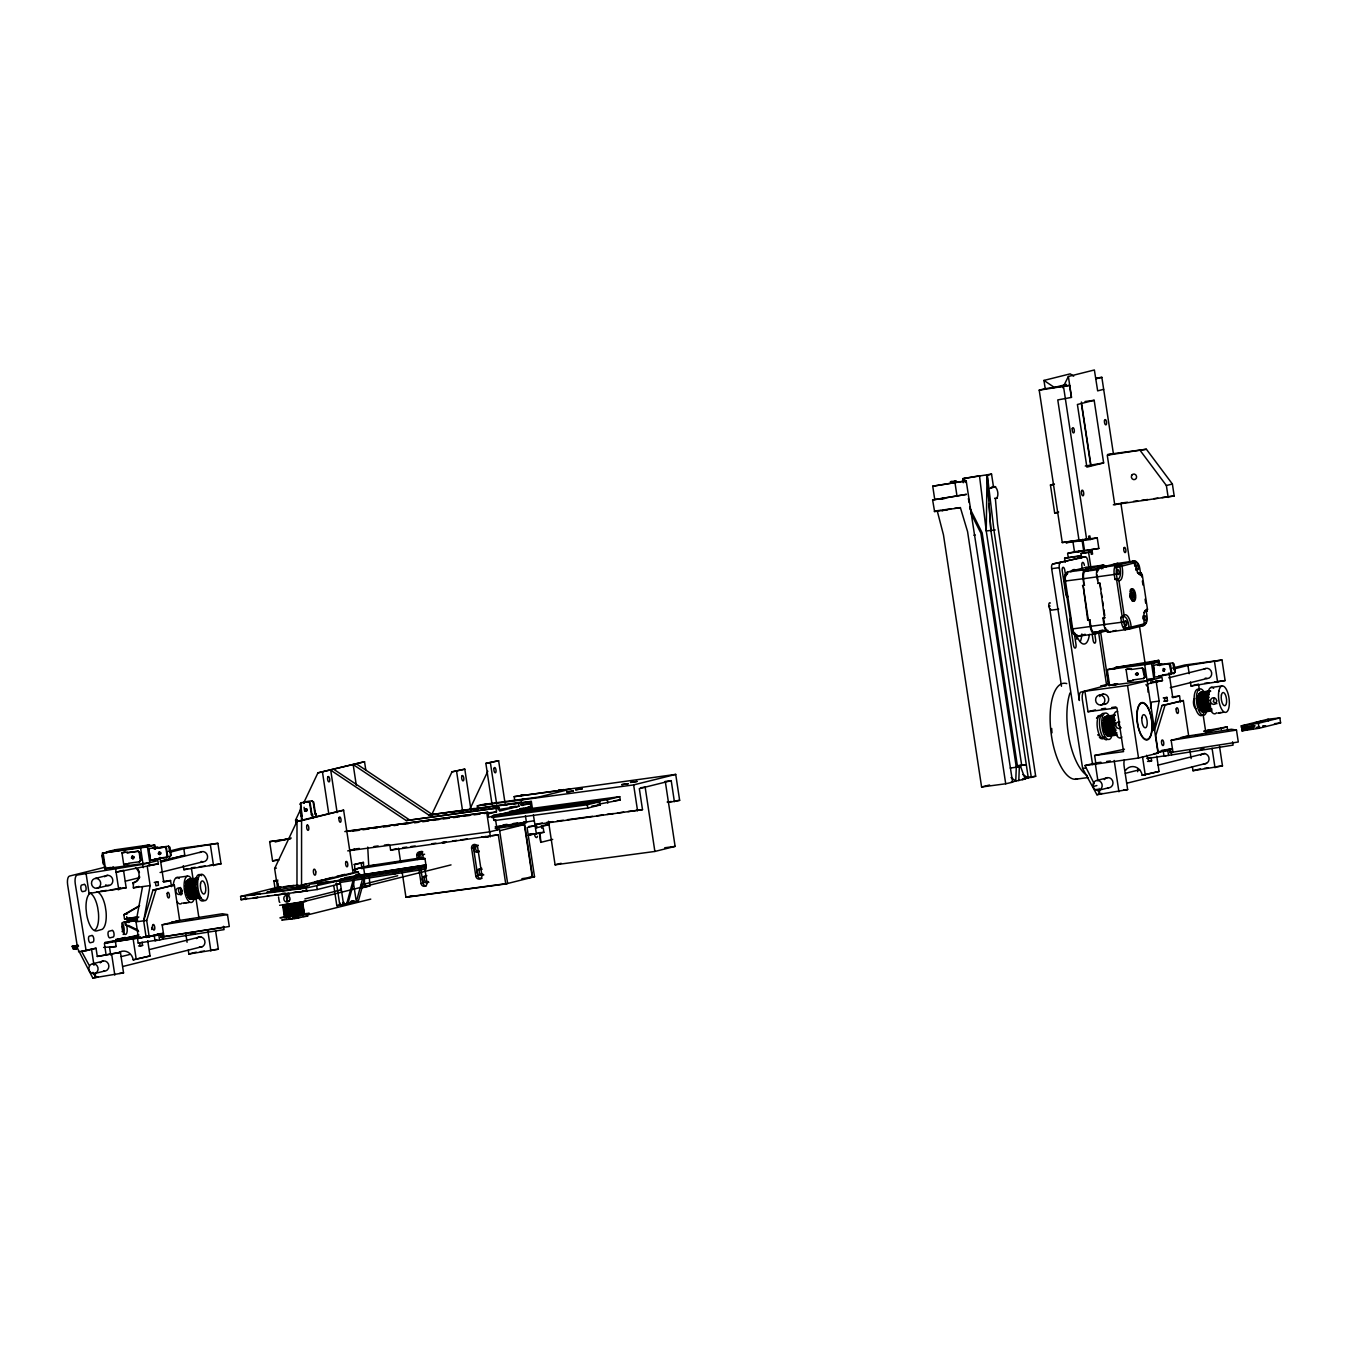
<?xml version="1.0" encoding="UTF-8"?>
<svg xmlns="http://www.w3.org/2000/svg" width="1348" height="1348" viewBox="0 0 1348 1348"><rect width="100%" height="100%" fill="white"/><g stroke="black" fill="none" stroke-linecap="round" stroke-linejoin="round"><path stroke-width="1.5" d="M296.981 886.293L296.998 821.303L343.622 810.182L353.109 872.813L296.981 886.293L300.149 885.467M301.548 885.687L301.581 820.679L343.622 810.182M1130.854 594.35L1130.905 595.361M1132.034 595.496L1131.09 596.49M188.956 897.364L188.99 897.869A4.735 1.837 82.4 0 0 189.074 898.611L200.717 897.397M195.376 886.9L185.94 888.265L185.771 887.035A3.64 1.415 82.4 0 1 185.417 886.479L185.401 885.552L196.673 884.035M1114.931 723.623L1103.608 725.241L1103.439 724.011A3.64 1.415 82.4 0 1 1103.102 723.455L1103.068 722.511L1114.358 721.011M1207.69 699.73L1198.288 701.027L1198.086 699.865A3.64 1.415 82.4 0 1 1197.749 699.309L1197.715 698.365L1208.987 696.865M971.605 514.599L980.889 533.185L1016.291 767.231L1015.752 781.048L1011.101 782.211M1018.802 780.644L1019.341 766.827L1020.605 766.506L1025.12 779.06L1015.752 781.048L1011.051 777.56M186.799 894.263A3.1 1.196 82.4 0 1 186.934 893.64L186.765 892.713M1104.467 731.223A3.1 1.196 82.4 0 1 1104.619 730.599L1104.366 729.588L1113.802 728.358M1199.113 707.077A3.1 1.196 82.4 0 1 1199.265 706.47L1210.555 704.751M190.759 898.931L190.371 899.301A3.909 1.517 82.4 0 1 190.152 898.476M1108.427 735.907L1108.039 736.278A3.909 1.517 82.4 0 1 1107.837 735.435M1203.073 711.761L1202.686 712.132A3.909 1.517 82.4 0 1 1202.483 711.289M278.531 896.976L279.238 901.627A3.353 1.028 82.1 0 0 279.828 902.351M186.007 885.501L186.024 884.625L195.46 883.53M1103.692 722.461L1115.015 720.253M197.01 881.339L185.738 882.856A3.656 1.432 82.4 0 1 186.209 883.226L186.53 882.67A8.762 3.404 82.4 0 0 188.383 896.437M1130.686 594.535L1131.174 593.305L1131.899 594.636M186.243 891.062L186.142 889.95L195.494 888.652M1103.995 727.853L1113.381 726.589C1096.952 730.296 1103.911 724.853 1115.049 725.359M147.336 867L150.15 885.585L143.663 920.836L146.157 937.399L163.462 933.423L138.541 938.41L136.047 921.847L142.534 886.613M1150.451 707.97L1151.529 702.089L1159.145 701.078L1156.028 680.42M1153.736 730.447L1159.145 701.078M185.738 882.856L196.875 882.047M1114.678 718.316L1103.271 720.54L1114.543 719.023M1209.325 694.169L1197.917 696.394L1209.19 694.877M1198.557 703.892L1198.49 702.83L1207.892 701.583M340.842 879.048L425.85 865.753L426.137 869.022L340.252 882.451L343.605 904.643L346.621 904.171L353.092 880.446L354.356 880.126L347.885 903.851M362.781 878.02L356.31 901.745L353.26 881.575M354.002 902.334L353.749 900.683L351.322 901.003L351.575 902.655L358.315 901.256L364.769 877.531M1198.254 698.433L1198.338 697.455A2.915 1.129 82.4 0 1 1198.086 696.899M1204.303 695.399L1198.827 695.366A2.477 0.96 82.4 0 1 1198.658 694.843A4.111 1.601 82.4 0 1 1198.541 694.237L1208.145 692.35M143.663 920.836L153.015 890L174.33 885.029L179.688 920.431L162.148 924.812L163.951 936.708L229.295 926.497L227.492 914.601L222.353 913.759L179.688 920.431M149.207 936.978L146.696 920.431L156.065 889.596L174.33 885.029M1144.738 611.402L1146.929 611.217L1147.485 609.363L1142.262 574.737A11.407 4.432 82.4 0 1 1135.201 562.824L1134.19 561.206L1132.59 561.425L1134.376 562.857M1154.41 730.532L1162.027 705.493L1183.342 700.522L1188.683 735.924L1171.159 740.305L1172.962 752.201L1169.912 752.605L1169.407 749.319L1172.457 748.915L1158.202 752.47L1155.708 735.907L1165.076 705.071L1183.342 700.522M537.448 836.316L537.313 836.771A4.179 1.618 82.4 0 1 535.729 837.175L535.291 836.603A4.179 1.618 82.4 0 1 534.398 833.805M1105.09 617.738L1102.95 618.109L1103.945 624.697A8.341 3.235 82.4 0 0 1108.342 632.145L1129.236 629.128L1143.913 625.472L1144.435 623.804A11.407 4.432 82.4 0 1 1147.485 609.363M186.934 893.64L198.24 892.09L186.968 893.488M1199.265 706.47L1210.555 704.92M286.905 900.953L287.731 897.869L286.618 895.679M186.53 882.721L186.496 882.536A2.477 0.96 82.4 0 1 186.344 882.013A4.111 1.601 82.4 0 1 186.226 881.424L197.701 879.284M1103.456 719.849L1103.405 719.815A3.656 1.432 82.4 0 1 1103.894 720.203L1104.18 719.512A2.477 0.96 82.4 0 1 1104.029 718.99A4.111 1.601 82.4 0 1 1103.894 718.383L1113.499 716.496M296.139 823.931L295.566 820.073L300.924 808.733M303.62 803.071L317.926 772.859L364.533 761.721L365.763 769.809M298.211 885.029L277.553 887.793L274.638 868.516L296.998 821.303L301.581 820.679M431.427 815.287L452.001 771.848L464.807 769.169L471.042 810.468M469.946 809.002L487.824 771.225M1062.763 387.769L1068.374 376.48L1094.374 369.975L1097.66 390.869L1103.658 389.336M134.16 857.783L132.711 858.71M187.355 895.139L196.943 893.69M1105.023 732.116L1114.628 730.667M1199.72 707.919L1209.274 706.521M1198.271 701.044L1207.64 699.831M187.439 895.021L197.263 894.331M197.28 894.499L187.844 896.016A3.758 1.466 82.4 0 0 187.844 896.993L188.215 897.482M1114.931 731.29L1105.529 732.975A3.758 1.466 82.4 0 0 1105.512 733.969L1105.882 734.458M1209.594 707.329L1200.175 708.829A3.758 1.466 82.4 0 0 1200.158 709.823L1200.529 710.312M1025.12 779.06L1022.087 779.481L1028.288 777.931L990.898 530.691L987.022 474.749L987.41 478.877M1198.591 696.141L1198.541 696.074A3.656 1.432 82.4 0 0 1198.102 695.703L1198.102 695.703M140.866 860.226L139.35 861.827L140.866 860.226L139.67 852.374L138.271 851.228L127.386 852.677M167.657 856.047L166.141 857.648L167.657 856.047L166.461 848.195L165.063 847.049L154.178 848.515M171.179 855.171L169.663 856.772L171.179 855.171L170 847.319L168.584 846.173L157.21 847.757M299.964 804.217C302.323 799.162 298.683 814.024 301.733 815.995M303.485 803.341L305.002 801.74L303.991 803.223M1144.974 676.932L1143.458 678.516L1144.974 676.932L1143.795 669.08L1142.379 667.934L1131.006 669.518M1171.766 672.753L1170.249 674.354L1171.766 672.753L1170.586 664.901L1169.171 663.755L1157.797 665.339M1175.288 671.877L1173.788 673.478L1175.288 671.877L1174.108 664.025L1172.693 662.879L1161.319 664.463M1129.068 627.477L1127.787 629.314L1127.535 627.679L1129.068 627.477L1125.647 628.151L1125.479 629.836A8.341 3.235 82.4 0 1 1121.688 623.416L1120.778 617.586L1122.901 617.047L1123.642 621.984A6.673 2.595 82.4 0 0 1127.164 627.949M1200.529 693.529L1200.579 693.26A2.292 0.893 82.4 0 1 1200.562 692.754M1139.633 573.338L1140.543 573.288L1139.785 568.351A6.673 2.595 82.4 0 0 1136.263 562.386L1121.94 566.143A11.407 4.432 82.4 0 1 1118.891 580.584L1124.114 615.194L1120.778 617.586M1137.409 675.146C1139.33 671.675 1133.567 673.309 1137.004 675.281M279.626 905.283L305.777 901.374L303.452 901.458M1144.435 623.804L1131.174 627.123L1129.236 629.128L1128.866 625.59A9.739 3.774 82.4 0 0 1123.575 616.659L1122.294 617.384L1116.515 579.118L1114.981 579.32L1114.122 573.473A8.341 3.235 82.4 0 1 1115.773 565.688L1134.19 561.206L1134.578 564.745A9.739 3.774 82.4 0 0 1134.848 566.295M1119.733 721.921L1118.368 725.056L1120.592 727.634M1214.38 697.775L1213.284 701.735L1216.907 703.707M191.888 898.779L200.97 897.768M1109.252 736.008L1113.313 735.233M1204.202 711.592L1209.527 711.104M187.473 879.637L198.392 878.306M132.508 856.047L131.396 857.884L133.216 858.575M133.014 858.625C135.727 855.458 129.357 856.25 132.896 858.575M159.3 851.869L158.188 853.722L160.008 854.413M159.805 854.447L160.513 853.065L159.435 851.919M306.097 808.682L305.086 810.148L306.485 811.294M306.282 811.344L306.99 809.946L305.912 808.817M1131.36 593.204L1130.214 597.012M1137.139 675.314C1141.47 671.237 1131.494 673.966 1137.324 675.281M1163.931 671.152L1165.043 669.299L1163.223 668.625M286.787 916.606L285.557 916.943L286.383 916.589M287.175 916.893L304.446 914.096L302.575 901.879L301.295 902.115M180.548 887.49C176.874 888.854 178.576 894.516 182.334 893.859M138.878 917.011L124.522 918.932L123.864 914.652L139.619 905.586M125.145 914.332L137.395 907.288M303.317 914.163L304.446 914.096M521.069 804.992L523.513 804.503M1085.191 571.333L1084.837 571.501A6.673 2.595 82.4 0 0 1083.522 577.719L1083.994 585.335L1083 578.747A8.341 3.235 82.4 0 1 1084.904 569.715L1087.432 569.075L1087.684 570.726L1085.191 571.333L1098.906 569.496M932.614 499.973L966.381 494.379L932.614 499.973L934.602 511.583L960.383 507.623L967.578 531.634L1005.709 783.778L981.597 786.996L943.465 534.87L937.197 510.724L934.349 511.499M1022.93 774.595L1028.288 777.931L1035.685 776.279L997.554 524.153L995.414 498.861C1000.486 497.732 997.2 480.848 990.072 488.465L993.543 487.268L991.538 474.075L962.809 478.658L963.264 482.736M986.45 475.642L991.538 474.075M287.697 908.586C284.26 893.168 290.41 928.182 288.303 912.647M1107.382 734.677L1107.281 735.064A3.656 1.415 82.4 0 1 1107.112 735.873L1116.515 734.609M1259.538 721.702L1265.098 720.86M106.172 852.475L111.362 851.7L106.172 852.509M109.053 868.179L110.806 867.741M111.294 867.893L113.737 867.421M153.857 864.742L148.853 865.517L153.352 864.742M299.02 892.039L307.9 890.489L302.626 891.197M282.659 919.707L281.749 920.128L296.56 918.359M1115.47 668.423L1113.212 668.861M1150.164 663.132L1152.422 662.711M1113.178 684.75L1114.257 684.548M1116.06 684.498L1117.846 684.127M293.662 903.649L295.296 915.899L294.403 916.033L292.027 903.851C295.532 943.196 286.905 878.003 292.769 916.236M301.227 902.25L451.024 864.894M282.861 904.794C287.073 917.162 281.328 917.82 288.927 916.724M303.014 914.534L304.193 914.23L302.34 902.031L301.379 902.149L303.014 914.534L300.537 914.938L299.155 902.739L300.402 902.486M1256.37 727.6L1259.942 727.212M132.003 856.165L134.126 856.772M159.502 854.531C164.304 852.273 155.829 851.043 159.687 854.396M1163.728 668.49C1161.572 673.983 1165.127 666.081 1163.493 671.018M1164.436 671.018L1163.29 671.237M1132.674 561.408L1134.915 560.903A8.341 3.235 82.4 0 1 1137.847 564.374M1109.303 565.991L1100.945 567.407L1100.693 565.756L1103.22 565.132A8.341 3.235 82.4 0 1 1105.832 566.986M1088.341 619.996L1083.101 585.386L1087.701 620.147L1089.858 619.794L1090.852 626.382A6.673 2.595 82.4 0 0 1094.037 632.364L1096.901 631.707L1097.154 633.358L1095.638 633.56M1065.257 562.369L1064.617 558.207L1081.264 555.561M364.533 761.721L317.926 772.859M278.969 886.9L240.584 896.471L241.073 899.723L317.235 889.528L340.151 883.766L339.662 880.547L309.282 884.254L357.675 872.207M1068.223 557.314L1067.633 553.405L1074.474 551.703L1072.856 541.07L1066.032 542.789L1090.397 539.503L1089.858 535.914L1088.594 536.234L1088.965 538.728L1086.623 539.301L1062.258 542.553L1039.207 390.162L1045.206 388.662L1043.959 380.422L1070.228 373.851L1073.682 376.193M1066.47 384.416L1054.355 387.432L1043.959 380.422M1039.207 390.162L1069.587 385.393L1071.407 397.424L1057.776 399.918L1079.007 540.312L1088.965 538.728M1095.84 378.839L1101.855 377.339L1113.381 453.619L1107.247 455.152L1114.729 504.624L1119.329 503.478M1094.172 400.305L1077.406 404.484L1086.876 467.116L1103.641 462.937L1094.172 400.305L1085.022 401.519M934.72 499.367L932.732 486.19L966.196 480.815L1012.601 782.194L1005.709 783.778M951.604 481.472L950.34 481.775L956.17 480.848L954.906 481.169M1107.888 455.085L1146.39 449.238L1172.389 484.016L1174.192 495.963L1113.347 504.809M1085.258 466.037L1103.641 462.937M1057.725 512.628L1054.675 513.032L1050.446 485.01L1054.439 484.016M1054.675 513.032L1058.669 512.038M1140.374 450.738L1166.374 485.516L1172.389 484.016M973.93 535.274L975.211 534.954M995.212 529.966L986.247 530.944L979.49 475.76L962.809 478.658M1062.258 542.553L1079.495 539.975M1082.596 539.335L1082.781 540.531L1085.191 539.941M1067.633 553.405L1098.839 548.434L1097.238 537.801L1090.397 539.503M1082.006 539.857L1083.859 552.124L1082.09 550.692L1077.659 551.787L1098.839 548.434M1081.635 557.668L1080.995 553.506L1090.936 551.888L1091.324 554.365L1092.588 554.045L1091.998 550.153M1080.995 553.506L1090.936 551.888M1124.367 759.766A8.257 3.218 82.4 0 0 1124.148 766.439L1127.653 789.591L1096.901 794.73L1082.629 768.427L1051.659 568.671A4.28 1.668 82.4 0 1 1052.636 564.037L1085.224 556.775A4.937 1.921 82.4 0 1 1087.836 561.189L1088.746 567.205M1052.636 564.037L1085.224 556.775M1103.22 565.132L1085.679 567.474L1067.363 572.058L1084.904 569.715M1087.684 570.726L1086.168 570.929L1085.915 569.277L1100.693 565.756M1086.168 570.929L1115.942 563.717L1114.408 563.919L1114.661 565.57M1114.408 563.919L1134.494 560.937L1134.746 562.588A6.673 2.595 82.4 0 1 1135.42 562.655M1116.161 565.537L1116.43 567.171L1119.851 566.497L1118.065 565.065L1119.851 566.497M1116.195 565.368L1098.62 567.879A8.341 3.235 82.4 0 0 1096.716 576.91L1098.334 583.33M1100.794 589.245L1099.867 583.128L1104.467 617.906L1102.95 618.109M1048.609 606.381L1050.126 606.01M155.003 845.028L147.438 846.915L149.813 862.619L104.79 868.82L102.414 853.115L154.295 845.078L155.593 848.954M312.534 818.101L310.124 802.801L308.22 801.774L309.636 802.919L311.405 814.697L312.517 814.495L313.039 817.983M316.072 817.225L313.663 801.925L311.742 800.897L313.157 802.043L314.943 813.821L316.039 813.619L316.578 817.107M129.071 863.798L123.73 864.574L121.96 852.795L123.965 852.307M123.662 852.509L125.179 852.138M492.087 804.672L485.853 763.389L498.625 760.727L505.045 803.155M464.807 769.169L452.001 771.848M485.853 763.389L498.625 760.727M126.88 852.812L138.271 851.228M148.752 848.633L150.521 860.412L148.752 848.633L154.076 847.858M152.779 847.622L157.615 846.982M137.766 851.346L139.67 852.374M153.672 848.633L165.063 847.049M168.584 846.173L170.674 855.306M164.557 847.184L166.461 848.195M301.666 819.567L301.143 816.079L302.238 815.877L300.469 804.099M1087.701 620.147L1089.858 619.794M105.852 867L69.473 876.082A8.037 3.134 82.4 0 0 67.636 884.794L77.662 948.672L92.793 978.025L123.544 972.885L120.427 952.345L97.292 956.457L96.045 948.217L81.554 951.3L89.17 965.337M168.5 851.346L180.615 848.313L217.887 843.326L221.005 863.866L183.884 869.713L183.277 865.719M295.566 820.073L297.335 819.635M85.969 872.847L89.069 893.404L126.173 887.776L123.527 870.319L116.097 872.173L158.356 863.9L157.851 860.614L142.736 864.388L77.089 875.071A8.037 3.134 82.4 0 0 75.252 883.766L86.12 950.694L96.045 948.217M169.764 852.273L183.817 848.751L217.887 843.326M104.79 868.82L110.469 867.404M123.73 864.574L126.965 863.916L125.752 864.068M154.548 859.401L159.384 858.76M155.357 859.754L155.761 858.979L150.521 860.412M161.44 860.833L184.811 855.34L183.817 848.751M160.429 861.439L184.811 855.34M95.354 878.407L107.587 875.358M160.614 862.113L201.391 851.919M1076.833 634.689L1075.3 634.891A6.673 2.595 82.4 0 1 1071.778 628.926L1064.549 581.14A6.673 2.595 82.4 0 1 1066.083 573.911L1067.616 573.709L1067.33 572.058A8.341 3.235 82.4 0 0 1065.442 581.039L1072.688 628.943A8.341 3.235 82.4 0 0 1077.052 636.34L1085.224 634.301M1099.176 630.965L1102.967 630.021M1077.086 636.34L1094.627 633.981L1106.994 630.712M278.834 860.091L272.566 860.934L269.651 841.641L289.584 838.844M1108.342 632.145L1110.87 631.521M1112.386 631.319L1116.178 630.375M1143.593 623.838L1145.48 623.366A6.673 2.595 82.4 0 0 1147.013 616.137L1146.272 611.2L1145.396 611.419M275.177 841.978L291.202 837.984M96.854 888.298A5.004 4.6 76 0 0 99.685 880.345A5.004 4.6 76 0 0 91.782 881.407A5.004 4.6 76 0 0 96.854 888.298L109.087 885.248M125.398 881.171L139.67 877.599M160.075 872.51L202.891 861.81M183.884 869.713L187.608 868.769M150.15 885.585L133.385 887.843L133.267 882.738A8.341 7.684 76 0 0 139.585 876.453M133.385 887.843L138.928 886.445M157.986 881.929L155.441 882.552L155.947 885.855L158.474 885.215L157.986 881.929L154.245 882.418M356.293 785.227L353.176 764.586L428.664 814.967L521.609 802.161L522.097 805.464L530.337 803.408L530.826 806.694L488.633 817.242L487.875 812.288L345.931 831.295M337.118 812.608L330.715 770.18L406.22 820.578L499.148 807.755L499.653 811.058L518.946 806.239L518.441 802.953L521.609 802.161M171.466 886.613L170.539 880.497L163.782 882.182L160.024 857.395M477.933 809.845L477.327 805.851L482.264 804.604L538.796 797.039L570.693 789.069L514.161 796.651L514.768 800.645M514.161 796.651L675.719 774.392L679.645 800.358L668.136 802.515M469.374 809.643L474.21 808.429M272.566 860.934L278.177 859.535M344.802 831.581L487.875 812.288M521.861 802.835L531.348 801.437L532.511 809.154M274.638 868.516L276.424 868.078M477.327 805.851L633.644 784.907L675.719 774.392M123.864 914.652L127.453 913.759M1147.569 683.908L1162.465 680.605L1161.959 677.319L1150.72 680.117L1108.915 685.525L1106.54 669.821L1120.946 666.788M389.875 845.23L390.617 850.167L396.548 848.684M674.388 801.672L671.22 780.661L639.323 788.614L642.507 809.643L535.442 824.555M1147.502 663.165L1158.758 660.351L1159.701 665.659M124.522 918.932L137.193 916.96M1133.196 680.504L1127.855 681.279L1126.069 669.501L1129.287 668.844L1128.091 668.996M491.818 817.562L587.29 804.773L599.725 801.672L600.214 804.958L587.795 808.075L494.396 820.578M493.587 815.001L607.308 799.768L619.743 796.668L620.249 799.971L597.467 804.453M1106.54 669.821L1149.895 663.957L1159.111 661.733L1115.504 667.445L1158.758 660.351M138.608 931.384L125.415 924.863L125.01 922.234L127.437 921.628L127.184 919.976L137.833 917.803M353.985 864.489L363.438 862.4L363.657 866.528M363.438 862.4L354.575 864.607L354.912 870.808M1142.379 667.934L1144.469 677.05M1159.988 676.342L1154.646 677.1L1153.366 665.204L1154.545 673.056M1156.887 664.328L1161.723 663.688M495.356 827.065L534.263 820.713M499.67 830.722L524.338 824.572L532.308 877.312L505.736 883.951L405.95 897.313L401.94 870.707M1169.171 663.755L1171.26 672.888M1172.693 662.879L1174.799 671.995M125.415 924.863L126.678 924.543M345.071 877.615L425.934 864.978L358.854 875.256L358.315 871.718L354.979 872.173L354.541 869.207L367.734 865.922L421.098 857.85L424.957 858.474L426.052 865.804L341.044 879.081M535.004 824.74L536.133 824.454L536.639 827.756L548.788 824.723M542.284 822.937L536.268 824.437L536.757 827.723M376.867 864.691L354.541 869.207M390.617 850.167L498.322 834.833L505.736 883.951M417.442 859.502L416.835 855.491L418.739 855.02A3.218 2.966 76 0 1 422.733 851.666M241.073 899.723L247.088 898.223M317.555 881.171L315.044 881.777M319.358 880.716L322.947 879.823M324.733 879.368L332.754 877.363M336.747 876.369L344.768 874.363M416.835 855.491A3.218 2.966 76 0 1 419.295 851.919A3.218 2.966 76 0 1 422.716 854.699L424.62 854.228M1101.046 685.93L1109.219 683.891M1172.49 668.086L1184.74 665.019L1222.013 660.031L1225.113 680.572L1191.042 686.014L1190.419 681.903M541.138 826.105L549.091 824.117M1098.485 631.639L1106.624 685.424L1080.456 692.232A8.037 3.134 82.4 0 0 1079.36 700.471L1059.275 567.643A4.28 1.668 82.4 0 1 1060.253 563.009M1173.889 668.979L1187.942 665.457L1222.013 660.031M1151.563 663.62L1153.939 679.325L1127.551 685.492L1084.247 691.356A8.037 3.134 82.4 0 0 1082.41 700.067L1092.605 764.535L1138.521 758.014L1158.033 753.128L1144.705 664.766M1108.915 685.525L1114.577 684.11M1127.855 681.279L1131.073 680.622L1129.557 680.993M331.136 882.165L335.029 881.188M240.584 896.471L305.962 888.079L339.662 880.547M1162.903 674.927L1174.276 673.343M1158.673 676.106L1163.509 675.449M483.814 874.886L481.91 875.374A3.336 3.067 76 0 1 479.366 879.065A3.336 3.067 76 0 1 475.81 876.183L471.581 848.162L473.468 847.69A3.336 3.067 76 0 1 474.563 844.623M528.096 835.255L543.884 832.289L543.21 827.824L541.761 828.194L541.508 826.543M117.091 939.455L125.212 937.416M138.928 934.872L104.403 943.499L106.02 954.283M1099.479 695.113L1103.557 694.102M1168.8 677.791L1205.516 668.625M110.705 955.041L109.559 947.408L116.164 946.515L115.422 941.578L137.445 938.124L138.187 943.078L157.076 940.129L155.003 940.634L154.262 935.697L158.828 935.074L159.586 940.028L155.003 940.634M138.541 938.41L148.027 936.034M146.157 937.399L162.046 933.423M304.884 898.931L341.213 889.865M361.399 884.81L397.711 875.745M138.187 943.078L139.569 942.724L140.074 946.026L142.602 945.386L142.096 942.1M539.352 833.098L540.767 842.365L552.697 839.383M361.887 887.405L369.841 885.939L369.386 877.767M361.23 888.096L369.841 885.939M159.586 940.028L162.737 939.236L162.249 935.933L162.737 939.236M1100.962 705.004A5.004 4.6 76 0 0 1103.81 697.051A5.004 4.6 76 0 0 1095.89 698.112A5.004 4.6 76 0 0 1100.962 705.004L1105.04 703.993M1170.3 687.682L1206.999 678.516M97.292 956.457L120.427 952.345M1084.904 691.204L1088.005 711.744L1095.469 709.891M1191.042 686.014L1198.507 684.144L1199.45 690.378M92.726 963.736L102.92 961.191M121.269 956.608L129.425 954.569M149.813 949.481L200.801 936.742M418.958 869.511L421.082 883.513L422.969 883.041A3.218 2.966 76 0 0 426.389 885.838M1166.98 697.405L1164.453 698.045L1164.942 701.331L1167.486 700.707L1166.98 697.405L1163.257 697.91M353.749 900.683L346.621 904.171M421.082 883.513A3.218 2.966 76 0 0 424.502 886.31A3.218 2.966 76 0 0 426.962 882.721L428.866 882.249M333.765 885.535L336.815 905.704L342.83 904.491L342.577 902.84M346.503 903.278L351.525 902.317L346.621 903.531M336.815 905.704L342.83 904.491M343.605 904.643L346.385 903.952M351.575 902.655L358.315 901.256M1180.46 702.106L1179.534 695.972L1172.777 697.674L1169.036 672.871M294.841 918.072L298.835 917.078M306.822 915.09L370.767 899.116M118.186 953.087A10.009 9.217 76 0 1 133.199 959.827L150.049 955.968L147.741 940.685M133.199 959.827L150.049 955.968M475.81 876.183L477.714 875.711A3.336 3.067 76 0 0 482.028 878.374M94.208 973.627A5.004 4.6 76 0 0 97.056 965.69A5.004 4.6 76 0 0 89.136 966.735A5.004 4.6 76 0 0 94.208 973.627L104.419 971.082M122.769 966.499L202.284 946.633M405.95 897.313L411.646 895.881M92.793 978.025L98.016 976.71M188.265 950.104L188.855 954.013L196.319 952.16M548.501 821.269L555.09 864.809L561.156 863.293M188.855 954.013L218.359 949.211L215.562 930.693M521.912 878.694L534.533 876.756L527.102 827.638L535.004 825.667L528.77 826.493M555.09 864.809L654.875 851.447L675.112 846.392L665.39 782.11M1016.291 767.231L1020.605 766.506M1095.873 763.726L1094.627 755.487L1124.468 749.218M1203.848 731.02L1227.152 726.875L1227.657 730.161M981.597 786.996L989.601 785.008M1205.651 732.25L1227.152 726.875M1241.727 729.201L1254.263 727.212L1254.028 725.561L1241.491 727.549L1241.238 725.898L1268.03 719.209L1279.859 717.928L1280.6 722.882L1259.083 728.257L1241.98 730.852L1241.727 729.201L1255.14 725.847M1094.239 783.795L1084.988 765.563L1093.514 763.423M1241.491 727.549L1247.22 726.117M1241.238 725.898L1258.341 723.303L1279.859 717.928M1241.98 730.852L1251.551 728.459M1157.157 752.386L1171.058 748.898M1232.578 741.821L1233.066 745.124L1164.015 756.127L1163.257 751.173L1170.991 749.774M1146.693 755.268L1149.069 761.502L1151.596 760.879L1151.108 757.576L1147.047 758.132M1164.015 756.127L1166.071 755.605L1147.199 758.553M1096.834 780.441L1107.028 777.897M1125.378 773.314L1139.667 769.742M1158.016 765.159L1204.91 753.448M1092.84 786.575L1096.868 785.564M1125.529 770.399A10.009 9.217 76 0 1 1142.194 775.302L1159.061 771.444L1156.753 756.177M1142.194 775.302L1159.061 771.444M1098.334 790.332A5.004 4.6 76 0 0 1101.164 782.396A5.004 4.6 76 0 0 1093.245 783.441A5.004 4.6 76 0 0 1098.334 790.332L1108.528 787.788M1126.877 783.205L1206.409 763.339M1096.901 794.73L1102.142 793.416M1192.373 766.675L1192.98 770.719L1200.445 768.865M1192.98 770.719L1222.484 765.917L1219.519 746.337M406.22 820.578L499.148 807.755M497.918 809.744L518.946 806.239M488.262 813.906L496.485 811.85L495.98 808.547M526.091 807.873L530.96 806.66L530.202 801.723M277.553 887.793L280.856 886.967M336.966 880.699L358.602 875.307M1082.781 540.531L1085.309 539.908L1077.574 540.952L1082.899 539.722L1084.449 549.967M160.412 933.827L160.901 937.113L224.105 927.121M1169.912 752.605L1238.29 741.99L1236.487 730.077L1231.364 729.251L1188.683 735.924M303.3 884.692L306.468 883.934M300.587 914.955L298.649 902.756L300.301 902.419M285.911 916.943C290.477 917.668 280.553 904.34 286.349 904.609M302.39 914.584L300.671 902.435M284.495 904.879L286.416 914.904M1264.896 720.944L1259.538 721.719M1265.654 725.881L1262.739 726.404M113.552 867.472L112.137 867.741M254.351 897.734L257.839 897.128M89.069 893.404L90.956 892.983A19.192 7.465 82.4 0 0 86.053 908.788L86.558 913.759A19.192 7.465 82.4 0 0 96.702 930.895L102.246 929.328A19.192 7.465 82.4 0 0 106.02 911.4L105.279 906.463A19.192 7.465 82.4 0 0 96.534 891.753M186.378 902.537L183.345 903.379A3.151 0.876 -0.7 0 1 186.428 902.958L189.259 902.486M257.839 897.566L252.784 898.391M1220.951 712.384L1217.901 713.227A3.151 0.876 -0.7 0 1 1220.985 712.806L1223.58 712.216M289.668 918.696L288.287 919.1L292.23 918.729M300.907 917.263L297.285 917.954M1256.387 727.6L1258.644 727.195M287.073 904.525L290.747 904.036M286.618 917.011L284.782 904.744M932.732 486.19L966.196 480.815M290.241 916.573L291.235 916.421L289.399 904.222C284.158 904.542 295.178 917.381 288.539 916.842M147.438 846.915L102.414 853.115M349.705 850.184L351.221 849.897M297.301 915.562L294.808 903.43L295.65 903.345L297.301 915.562L298.329 915.393L296.408 903.16L299.003 902.688L297.419 902.991L299.222 915.191L300.992 914.938M302.946 914.264L301.767 914.315L302.929 914.163M1153.315 682.071L1157.983 681.414L1153.298 682.206M286.45 916.387C258.546 921.83 331.541 910.54 302.508 913.961M284.377 919.336L286.821 918.864M284.799 916.977L285.692 916.809M353.766 849.729L354.861 849.476L353.951 849.51M292.971 916.185L293.915 916.05M945.555 510.134L947.071 509.814L945.807 509.898M293.493 892.477L297.773 891.736M283.08 904.98L288.523 904.34M284.445 917.112L282.608 904.929M943.6 510.218L941.814 510.606L945.015 510.218M524.001 822.583L526.175 822.128L523.496 822.415M297.386 902.991L293.005 903.699M1117.172 579.135L1115.015 579.488L1117.172 579.135L1116.414 574.181A6.673 2.595 82.4 0 1 1117.947 566.969M1120.744 617.401L1122.901 617.047M1112.538 668.743L1110.28 669.181L1115.47 668.389M1153.096 662.812L1155.371 662.357L1150.164 663.165M1114.071 684.599L1114.914 684.447M1115.403 684.599L1116.245 684.447M109.963 867.893L112.743 867.472M1204.489 731.307L1208.28 730.818L1204.354 731.543M1017.909 765.613L1026.283 764.737L1016.375 766.035M394.796 873.571L397.643 872.999L393.111 873.824M190.675 934.113L195.207 933.541L190.658 934.366M292.398 918.19L298.936 917.247M523.732 822.617L525.973 822.179L523.782 822.398M284.428 904.811L285.153 904.811M297.099 903.042L299.222 915.191M299.138 915.208L298.296 915.343L296.442 903.143M296.611 915.629C291.657 908.384 294.673 891.854 296.712 915.612M301.986 902.132L304.193 914.23M285.035 917.078L283.114 904.71M274.992 888.18L273.88 880.766L277.907 880.143M1171.159 740.305L1236.487 730.077M355.737 874.717L359.882 874.077M1161.757 750.381L1170.047 749.084M1157.73 751.847L1170.165 749.909M339.022 881.019L426.103 867.404M408.225 870.724L412.37 870.083M1200.445 749.488L1204.202 749.033L1200.495 749.741M162.148 924.812L227.492 914.601M76.162 947.711L72.185 946.262L78.403 945.285M115.726 939.455L138.541 935.883M72.303 947.088L78.538 946.111M131.413 937.82L137.563 936.86M105.06 942.353L140.31 936.843M156.89 934.248L161.035 933.591M105.077 943.196L141.22 937.534M144.573 937.012L161.17 934.417M72.944 947.189L73.196 948.84L77.308 948.2M162.704 939.236L224.071 929.631L223.566 926.329M424.957 858.474L363.674 867.994L364.651 874.481M288.101 916.825L286.265 904.626M352.418 849.948L349.84 850.302M529.039 834.597L532.275 834.227L529.208 834.8M1114.729 684.498L1116.262 684.245M1114.729 684.717L1115.588 684.548M110.603 868.011L111.48 867.859M442.869 842.669L446.003 842.281L442.869 842.888M1262.655 726.184L1264.744 725.881M283.754 894.01L288.708 893.252M293.139 917.803L296.577 917.28M293.881 918.494L307.934 916.033L302.879 916.438M520.834 804.79L523.496 804.486M1209.291 730.397C1201.91 731.189 1217.345 729.268 1209.948 730.06M302.643 914.5L301.784 914.315M1114.055 684.801L1114.914 684.666M1115.419 684.396L1116.852 684.177M109.946 868.095L110.789 867.96M111.294 867.691L113.552 867.438M281.361 894.347L274.672 895.224M289.399 904.222L290.326 904.154M1095.755 378.148L1101.855 377.339M1045.206 388.662L1069.587 385.393M1107.803 454.394L1146.39 449.238M1050.446 485.01L1053.479 484.606M937.197 510.724L941.056 510.201M944.914 509.696L950.728 508.904M954.586 508.398L960.383 507.623M1121.384 503.023L1127.467 502.214M1133.567 501.389L1137.628 500.849M1141.689 500.31L1147.788 499.485M1153.888 498.676L1157.949 498.137M1162.01 497.581L1174.192 495.963M1086.994 539.183L1097.238 537.801M1074.474 551.703L1082.09 550.692M1064.617 558.207L1081.382 555.966M1051.659 568.671L1059.275 567.643M1085.915 569.277L1087.432 569.075M1134.746 562.588L1136.263 562.386M1064.549 581.14L1083 578.747M1083.64 578.696L1116.414 574.181M1082.478 585.538L1084.635 585.167M1097.71 583.499L1099.867 583.128M1131.191 589.919L1130.281 590.036A6.251 2.426 82.4 0 1 1131.983 588.975M1050.766 610.223L1058.686 609.161M1072.671 628.893L1090.229 626.534A8.341 3.235 82.4 0 0 1094.627 633.981M1090.835 626.281L1123.642 621.984M1146.086 622.254A8.341 3.235 82.4 0 1 1144.62 625.051L1143.963 623.568L1145.48 623.366M1103.203 630.712L1107.096 630.19A6.673 2.595 82.4 0 0 1107.399 630.443M1140.307 625.742L1143.913 625.472M1094.424 632.33L1108.14 630.493M1152.86 665.339L1158.202 664.564M1126.069 669.501L1131.41 668.726M1159.381 675.803L1170.755 674.219M1132.59 679.982L1143.963 678.398M1148.294 679.139L1152.456 678.583M1100.912 686.183L1106.624 685.424M1152.405 681.953L1162.465 680.605M304.496 801.875L312.247 800.779M300.975 802.751L308.726 801.656M1204.64 683.318L1208.735 682.779M1214.885 681.953L1225.113 680.572M1210.892 687.48L1221.709 686.031M1210.352 690.85L1200.967 692.097A4.33 1.685 82.4 0 1 1201.135 692.788L1201.287 693.529M1210.723 691.12L1199.804 692.468M1203.764 692.249L1209.392 691.507M1206.005 692.299L1209.763 691.794M1171.918 697L1179.534 695.972M1198.541 694.237L1208.987 692.687M1203.343 693.613L1208.987 692.872M314.943 813.821L316.039 813.619M301.143 816.079L302.238 815.877M311.405 814.697L312.517 814.495M1101.468 708.863L1105.596 708.323M1111.797 707.481L1115.942 706.925M1163.678 701.213L1167.486 700.707M1088.005 711.744L1116.953 707.869L1123.558 751.611L1094.627 755.487M1198.338 697.455L1207.774 696.36M1197.698 699.224L1208.971 697.708M1198.204 699.983L1207.656 698.871M1162.027 705.493L1165.076 705.071M1209.072 699.915L1197.799 701.432L1197.934 702.375M1197.883 702.325L1209.156 700.825M1207.825 701.466L1198.456 702.78M1115.352 714.962L1106.32 716.243M1198.608 703.841L1208.027 702.443M1114.51 715.266L1104.804 716.782L1114.745 715.653M1210.319 703.959L1198.456 705.425L1198.254 704.566L1209.527 703.049L1209.729 703.909M1106.826 717.844L1114.341 716.833M1103.877 718.265L1114.341 717.018M1110.246 717.827L1114.071 717.389M1104.18 719.512L1113.566 718.248M1210.335 705.948L1199.063 707.447L1210.622 706.672M121.96 852.795L127.285 852.037M1209.577 707.144L1199.804 707.784M1103.726 721.719L1114.981 720.085M664.985 781.486L671.22 780.661M1103.608 722.579L1114.948 721.028M1200.158 709.823L1211.431 708.307M1201.236 709.941L1210.639 708.677M1103.052 723.354L1114.324 721.854M1200.495 710.362L1211.768 708.846M1205.702 710.16L1209.864 709.705M1103.557 724.129L1114.83 722.612M1206.174 710.362L1211.801 709.604M1103.624 724.28L1114.897 722.764M428.664 814.967L531.348 801.437M1201.304 710.8A4.735 1.837 82.4 0 0 1201.405 711.424L1210.79 710.177M432.101 814.866L438.353 814.024M442.532 813.467L446.71 812.895M452.979 812.069L457.141 811.496M461.319 810.94L467.588 810.097M471.749 809.541L478.018 808.716M482.196 808.143L486.375 807.587M492.627 806.744L498.895 805.919M503.074 805.346L507.236 804.79M513.504 803.947L517.683 803.391M1201.405 711.424L1211.161 710.463M1114.425 724.061L1103.153 725.578L1103.237 726.471L1114.51 724.971M1202.686 712.132L1212.088 710.868M640.991 787.721L645.153 787.165L654.875 851.447M521.996 804.52L530.337 803.408M509.814 807.098L515.947 806.273M1113.212 728.308L1103.81 729.571L1103.608 728.695L1114.88 727.195M269.651 841.641L290.528 838.844M352.569 831.16L358.77 830.317M362.898 829.761L369.099 828.936M373.228 828.38L377.356 827.824M383.557 826.998L389.757 826.156M393.886 825.599L398.014 825.043M404.215 824.218L408.343 823.662M414.51 822.836L418.605 822.28M422.699 821.741L428.849 820.915M432.944 820.359L439.094 819.533M443.206 818.994L449.339 818.169M453.45 817.613L459.601 816.787M463.695 816.248L469.845 815.422M473.94 814.866L480.09 814.04M484.185 813.501L496.485 811.85M519.822 808.716L524.001 808.16M1104.635 730.565L1115.908 728.897M158.794 858.221L170.168 856.637M509.746 811.395L619.743 796.668M1115.706 730.077L1104.416 731.593L1115.976 730.818M155.256 859.097L166.647 857.53M128.464 863.276L139.855 861.692M151.027 860.277L155.863 859.636M1108.056 733.481L1115.639 732.419M492.172 816.079L599.725 801.672M1105.512 733.952L1114.897 732.705M1116.026 733.009L1106.641 734.542M1105.849 734.508L1117.121 732.992M614.014 800.796L620.249 799.971M1109.236 734.441L1112.993 733.935M1109.185 734.559L1113.347 734.104M1109.64 734.761L1115.285 734.003M1106.674 734.946A4.735 1.837 82.4 0 0 1106.759 735.57L1116.144 734.323M1108.039 736.278L1117.441 735.014M148.28 865.248L158.356 863.9M591.941 806.07L600.214 804.958M667.142 802.043L671.304 801.47M675.483 800.914L679.645 800.358M502.956 824.909L507.118 824.353M513.386 823.51L517.632 822.937M495.339 826.83L526.478 822.668L525.434 815.81M195.292 867.32L191.349 867.842L193.185 879.958M199.251 866.781L205.182 865.989M209.142 865.467L221.005 863.866M1274.5 723.691L1280.6 722.882M495.238 828.464L524.338 824.572M1184.909 736.514L1187.959 736.092M546.631 822.482L552.882 821.64M557.061 821.084L563.312 820.241M567.474 819.685L592.497 816.332M596.659 815.776L602.91 814.95M607.072 814.377L613.323 813.552M617.502 812.996L623.753 812.153M627.915 811.597L642.507 809.643M1180.781 737.541L1183.83 737.137M353.109 849.291L359.377 848.448M373.986 846.493L378.165 845.937M384.416 845.095L388.595 844.539M347.717 850.874L489.661 831.868L499.468 829.408L507.64 883.479L407.854 896.841M176.487 877.615L187.288 876.166M402.681 847.639L406.843 847.083M411.005 846.527L415.167 845.971M431.798 843.747L435.943 843.191M442.178 842.348L446.34 841.792M452.574 840.95L456.736 840.394M460.898 839.838L467.133 839.012M481.691 837.057L485.836 836.501M492.071 835.659L498.322 834.833M162.923 881.508L170.539 880.497M1010.208 768.057L1019.341 766.827M198.038 878.02L188.636 879.284M100.477 891.23L106.408 890.421M110.368 889.899L116.282 889.107M120.242 888.585L126.173 887.776M189.562 879.688L197.078 878.677M529.36 834.227L533.505 833.671M537.667 833.115L543.884 832.289M186.192 881.289L196.673 879.873M191.028 880.8L196.673 880.042M192.562 880.851L196.404 880.413M186.277 883.311L190.102 882.822M1153.972 753.684L1158.033 753.128M1100.912 762.243L1095.216 763.002L1097.879 780.627M1106.59 761.485L1110.398 760.98M153.015 890L156.065 889.596M1084.988 765.563L1092.605 764.535M185.384 886.394L196.656 884.878M185.923 887.237L195.342 886.04M185.94 888.265L195.325 887.001M1082.629 768.427L1085.662 768.006M196.741 887.102L185.468 888.602L185.569 889.511L196.842 887.995M540.767 842.365L540.043 832.474M186.209 890.101L195.561 888.753M1025.643 777.628L1035.685 776.279M1147.536 761.418L1151.596 760.879M186.31 890.876L195.713 889.613L186.294 891.011M198.004 891.129L186.142 892.595L185.94 891.736L195.325 890.472M198.021 893.117L186.749 894.617L198.308 893.859M187.827 896.993L199.1 895.476M190.793 896.858L198.308 895.864M188.181 897.532L199.453 896.032M191.5 897.583L195.308 896.976M1075.232 779.279L1088.274 777.526M191.905 897.633L197.6 897.027M189.074 898.611L200.347 897.094M190.371 899.301L200.111 898.071M283.602 886.782L293.864 885.417M1204.455 768.326L1208.448 767.787M1214.464 766.978L1222.484 765.917M664.716 847.774L675.112 846.392M127.184 919.976L137.445 918.611M127.437 921.628L137.698 920.246M125.01 922.234L137.328 920.583M136.047 921.847L146.696 920.431M1123.642 790.13L1127.653 789.591M175.914 921.021L178.964 920.617M171.786 922.049L174.819 921.644M528.298 877.599L534.533 876.756M350.21 903.278L347.767 903.598L347.531 901.947M160.901 937.113L163.951 936.708M78.504 951.722L86.12 950.694M138.541 945.942L142.602 945.386M200.33 951.621L204.34 951.081M210.355 950.273L218.359 949.211M119.534 973.425L123.544 972.885M352.906 869.999L356.917 869.46M291.943 903.868L294.403 916.033M299.475 902.604L301.093 914.837M282.355 893.404L285.254 893.05M992.869 486.746L995.65 486.662M994.622 498.271L997.402 498.204M1205.281 731.341L1209.223 731.02M1103.439 566.783L1103.81 566.75A6.673 2.595 82.4 0 1 1104.164 566.834M103.611 947.408L116.164 946.515M335.686 883.985L340.151 883.766M289.55 894.802C285.624 894.23 285.506 900.75 288.927 901.391M267.426 895.797L268.707 895.797M1146.929 611.217L1145.53 611.183A9.739 3.774 82.4 0 0 1143.93 612.615M1131.056 593.238C1134.409 595.041 1130.803 599.725 1130.247 593.878M1140.543 573.288L1139.616 573.153L1141.133 572.951L1142.262 574.737M1171.698 754.712L1171.21 751.409M273.88 880.766L277.722 881.407M72.185 946.262L76.027 946.886L76.415 949.363L73.196 948.84M128.565 925.486L137.985 930.137M1121.94 566.143L1119.531 564.863L1120.205 568.334A9.739 3.774 82.4 0 1 1117.913 579.151L1116.515 579.118L1118.891 580.584M356.31 763.777L431.832 814.175M333.883 769.405L409.371 819.786M185.973 884.524L185.99 884.574A2.915 1.129 82.4 0 1 185.771 884.069M1097.087 789.052L1099.951 794.326L1099.058 788.445M92.978 972.346L95.826 977.62L95.203 973.509M970.088 508.718L982.153 532.864L1017.555 766.928M1131.68 593.676L1131.983 595.058M1201.236 693.378L1201.27 693.445A8.745 3.404 82.4 0 0 1198.271 700.286A8.745 3.404 82.4 0 0 1201.607 710.295M1130.82 595.799L1131.966 597.147L1132.118 595.024M1105.444 717.355L1105.933 717.473A2.292 0.893 82.4 0 1 1105.916 716.9M1103.709 721.584L1103.726 721.669A2.915 1.129 82.4 0 1 1103.456 721.045M197.212 890.219L197.415 891.079M1130.702 595.917L1130.551 594.889M964.46 478.439L965.235 482.466M968.37 498.558L969.145 502.585M969.937 506.612L971.504 514.666M1138.891 568.334L1138.706 567.323A8.341 3.235 82.4 0 0 1138.47 566.295A2.511 0.977 82.4 0 0 1136.701 565.587A2.511 0.977 82.4 0 0 1137.763 569.614A2.511 0.977 82.4 0 0 1138.47 566.312M1097.845 580.095L1097.238 575.882A6.673 2.595 82.4 0 1 1097.171 575.023M493.183 816.096L493.806 820.224L495.575 819.769L497.126 829.997M1268.03 719.209L1268.283 720.86M1258.341 723.303L1259.083 728.257M1252.241 724.129L1252.494 725.763M1252.747 727.414L1253 729.066M1214.548 661.902L1217.648 682.442M1221.052 727.684L1221.305 729.335M1212.054 748.207L1215.02 767.77M1203.225 715.333L1206.056 734.037M1166.374 485.516L1168.177 497.446M1187.942 665.457L1189.172 673.68M1189.913 750.499L1191.143 758.587M1141.739 576.978L1141.133 572.951L1139.852 573.675A9.739 3.774 82.4 0 1 1137.324 572.428M1142.363 581.005L1142.969 585.032M1145.092 599.135L1145.699 603.163M1167.84 750.566L1168.581 755.503M1150.72 680.117L1151.226 683.419M1120.862 503.09L1129.607 560.852M1139.498 626.348L1145.075 663.199M1142.497 756.7L1145.244 774.898M1127.551 685.492L1138.521 758.014M1081.366 402.007L1090.835 464.639M1081.534 404.72L1090.768 465.801M1102.681 567.036L1102.917 568.688M1101.148 567.238L1101.4 568.89M1099.176 565.958L1099.429 567.609M1101.4 593.305L1102.024 597.383M1102.63 601.461L1103.254 605.522M1103.86 609.599L1104.787 615.716M1068.374 376.48L1071.525 397.374M1103.827 619.574L1104.551 624.427A6.673 2.595 82.4 0 0 1104.72 625.405M1107.247 669.788L1109.623 685.492M1063.572 386.893L1086.623 539.301M1088.611 552.478L1091.122 569.041M1100.49 631.117L1108.629 684.919M1114.189 760.457L1118.924 791.781M1094.745 633.779L1095.604 639.542A3.336 1.297 82.4 0 1 1094.846 643.164A3.336 1.297 82.4 0 1 1093.076 640.182L1092.2 634.419M1082.444 569.85L1081.871 566.008A3.336 1.297 82.4 0 1 1082.629 562.402A3.336 1.297 82.4 0 1 1084.399 565.385M1089.235 619.945L1090.229 626.534M1076.26 635.127L1076.884 639.289M1065.661 576.051L1064.785 570.271A3.336 1.297 82.4 0 0 1063.016 567.306A3.336 1.297 82.4 0 0 1062.258 570.912L1065.914 594.822A3.336 1.297 82.4 0 0 1068.071 596.372M1074.255 632.92L1075.99 644.445A3.336 1.297 82.4 0 1 1075.232 648.068A3.336 1.297 82.4 0 1 1073.463 645.085L1069.975 622.001A3.336 1.297 82.4 0 1 1071.087 618.429M1049.688 608.251L1061.483 686.284M1031.338 777.51L993.948 530.269L987.393 475.524M1021.649 765.007L986.247 530.944L987.022 474.749L987.461 480.966M955.058 483.191L957.046 496.384M633.644 784.907L637.57 810.856M607.308 799.768L607.813 803.071M587.29 804.773L587.795 808.075M533.387 814.933L536.42 834.142M524.456 823.173L532.629 877.228M490.402 762.783L496.654 804.065M486.746 812.574L490.402 836.805M481.91 875.374L477.664 847.353A3.336 3.067 76 0 0 474.125 844.455A3.336 3.067 76 0 0 471.581 848.162M473.468 847.69L477.714 875.711M456.568 771.225L462.684 811.648M422.716 854.699L423.323 858.71M424.839 868.719L426.962 882.721M418.739 855.02L419.346 859.03M420.846 869.039L422.969 883.041M398.536 848.195L400.693 862.518M361.062 862.72L361.989 868.837M364.162 883.125L364.769 887.203L364.331 878.93M351.643 886.731L351.895 888.383M343.942 902.216L344.195 903.868M340.471 888.888L340.724 890.539M322.492 772.236L328.592 812.642M340.151 903.16L340.387 904.811M336.478 883.041L339.831 905.233M316.746 886.259L317.235 889.528M304.075 807.267L304.665 811.193M301.632 815.944L302.171 819.432M305.962 888.079L306.451 891.331M302.744 907.962L303.367 912.023M298.447 902.857L300.301 915.056M287.444 904.542L289.281 916.741M284.529 908.838L285.136 912.899M283.4 904.963L285.237 917.162M277.974 883.041L278.463 886.344M245.033 896.235L245.521 899.504M210.423 845.196L213.54 865.736M207.794 930.508L210.895 951.065M195.932 898.122L198.982 918.308M185.906 934.45L187.086 942.269M165.956 848.33L167.152 856.182M154.295 845.078L154.885 848.987M140.596 848.077L142.972 863.765M142.736 864.388L143.242 867.674M139.164 852.492L140.361 860.344M133.267 882.738L133.519 884.372M133.182 939.185L136.232 959.405M128.346 919.69L128.785 922.538M126.695 916.674L126.948 918.325M115.608 868.887L118.708 889.427M103.122 853.082L105.498 868.786M102.364 855.542L103.56 863.394M101.892 854.969L103.274 864.119M111.699 954.536L114.816 975.076M91.479 948.824L93.972 965.286M987.882 487.184L988.741 499.603M989.028 503.748L990.898 530.691M367.734 847.083L368.729 865.5M1206.814 710.548A13.345 5.19 82.4 0 1 1199.669 712.334A13.345 5.19 82.4 0 1 1196.839 693.681A13.345 5.19 82.4 0 1 1204 691.895M1203.798 713.21A13.345 5.19 82.4 0 1 1194.783 705.392A13.345 5.19 82.4 0 1 1198.928 689.35M1216.536 712.789A13.345 5.19 82.4 0 1 1207.892 700.724A13.345 5.19 82.4 0 1 1213.672 688.322M1197.715 698.365A4.634 1.803 82.4 0 1 1198.001 698.331M1198.76 693.613A4.398 1.719 82.4 0 1 1199.097 694.119M1198.254 704.566A4.044 1.567 82.4 0 1 1198.439 704.094M1201.91 711.053A3.656 1.415 82.4 0 1 1201.759 711.727M1116.936 563.296A8.341 3.235 82.4 0 1 1118.688 564.003M1085.696 567.474A8.341 3.235 82.4 0 1 1087.415 568.182M1124.114 615.194A11.407 4.432 82.4 0 1 1131.174 627.123M1076.496 634.723A6.673 2.595 82.4 0 1 1075.434 634.116M1075.081 633.712A6.673 2.595 82.4 0 1 1074.44 632.616M1066.47 574.905A6.673 2.595 82.4 0 1 1066.993 574.096M1065.56 580.449A2.511 0.977 82.4 0 1 1065.594 576.691M1073.783 632.364A2.511 0.977 82.4 0 1 1072.974 630.342M1142.919 618.884A9.739 3.774 82.4 0 1 1143.037 615.952M1136.145 570.44A9.739 3.774 82.4 0 1 1135.639 569.176M1115.537 567.912A6.673 2.595 82.4 0 1 1115.807 567.559M1125.31 628.185A6.673 2.595 82.4 0 1 1124.957 628.084M1123.895 627.174A6.673 2.595 82.4 0 1 1123.575 626.668M1144.284 623.433A6.673 2.595 82.4 0 1 1143.963 623.568M1050.631 609.397A3.336 1.297 82.4 0 1 1049.603 608.656M1049.3 608.015A3.336 1.297 82.4 0 1 1048.896 603.988A3.336 1.297 82.4 0 1 1050.345 603.078M1130.281 591.149A4.179 1.618 82.4 0 1 1132.489 594.889A4.179 1.618 82.4 0 1 1131.528 599.405M1134.275 600.146A6.251 2.426 82.4 0 1 1131.899 600.736M1130.686 598.697A6.251 2.426 82.4 0 1 1130.231 597.265M1132.657 589.447A6.251 2.426 82.4 0 1 1134.612 599.051M1130.247 591.671A5.426 2.106 82.4 0 1 1133.651 591.974A5.426 2.106 82.4 0 1 1133.584 600.13A5.426 2.106 82.4 0 1 1130.214 595.614M1130.399 591.974A3.336 1.297 82.4 0 1 1131.107 592.261M1131.747 593.356A3.336 1.297 82.4 0 1 1131.713 598.377M1106.017 629.027A6.673 2.595 82.4 0 1 1105.411 627.747M1097.373 571.889A6.673 2.595 82.4 0 1 1097.98 570.271M1087.297 775.606A48.376 18.805 82.4 0 1 1069.47 740.389A48.376 18.805 82.4 0 1 1069.975 692.99M1077.49 778.942A48.376 18.805 82.4 0 1 1050.867 731.138A48.376 18.805 82.4 0 1 1066.774 683.605M1051.996 732.823A18.35 7.128 82.4 0 1 1051.71 728.459M1145.952 684.615A8.341 7.684 76 0 1 1147.064 686.25M1147.805 688.12A8.341 7.684 76 0 1 1147.957 692.097M1137.661 771.696A10.009 9.217 76 0 1 1138.201 769.186M1111.443 737.036A13.345 5.19 82.4 0 1 1104.18 734.862A13.345 5.19 82.4 0 1 1102.411 716.967A13.345 5.19 82.4 0 1 1109.353 716.041M1106.893 739.749A13.345 5.19 82.4 0 1 1099.631 726.1A13.345 5.19 82.4 0 1 1104.282 713.496M1106.051 733.396A8.745 3.404 82.4 0 1 1104.821 718.417M1121.89 736.935A13.345 5.19 82.4 0 1 1113.499 726.589A13.345 5.19 82.4 0 1 1117.61 711.592M1119.362 721.938A3.151 2.763 -58.7 0 0 1117.037 722.612L1116.481 723.202A3.353 3.084 88.7 0 0 1115.858 725.679L1116.093 726.521A3.336 2.999 52.6 0 0 1121.014 727.903M1103.068 722.511A4.634 1.803 82.4 0 1 1103.372 722.477M1104.113 717.759A4.398 1.719 82.4 0 1 1104.45 718.248M1103.608 728.712A4.044 1.567 82.4 0 1 1103.793 728.24M122.078 926.245A3.05 1.196 82.4 0 1 122.837 929.463A3.05 1.196 82.4 0 1 122.045 931.603M90.939 893.589A19.192 7.465 82.4 0 1 97.663 907.474L98.404 912.428A19.192 7.465 82.4 0 1 94.63 930.356M104.605 876.756A5.173 4.752 76 0 1 111.058 876.621A5.173 4.752 76 0 1 112.002 883.53A5.173 4.752 76 0 1 105.7 884.878M199.807 852.576A5.173 4.752 76 0 1 207.558 856.064A5.173 4.752 76 0 1 201.138 861.423M100.224 962.86A5.173 4.769 76 0 1 108.48 964.09A5.173 4.769 76 0 1 103.644 971.116M196.522 938.579A5.173 4.769 76 0 1 204.694 940.432A5.173 4.769 76 0 1 199.386 947.054M180.278 887.776A5.004 1.938 82.4 0 1 180.615 894.701M120.023 887.523A5.999 2.342 82.4 0 1 117.411 889.141M121.977 922.807A6.386 2.477 82.4 0 1 124.117 928.806A6.386 2.477 82.4 0 1 123.14 934.518M137.58 868.971A8.341 7.684 76 0 1 139.434 872.493M135.508 867.809A8.341 7.684 76 0 1 132.626 882.889M151.684 927.424A2.831 1.095 82.4 0 1 151.667 929.48M182.132 902.924A13.345 5.19 82.4 0 1 176.757 901.323M173.285 885.771A13.345 5.19 82.4 0 1 179.267 878.458M204.02 900.178A13.345 5.19 82.4 0 1 195.511 887.304A13.345 5.19 82.4 0 1 201.593 875.728M193.91 899.723A13.345 5.19 82.4 0 1 186.715 898.324A13.345 5.19 82.4 0 1 184.625 880.429A13.345 5.19 82.4 0 1 191.45 878.711M180.868 888.332A6.673 2.595 82.4 0 1 181.205 894.887M185.401 885.552A4.634 1.803 82.4 0 1 185.687 885.518M186.428 880.783A4.398 1.719 82.4 0 1 186.732 881.188M189.546 898.459A3.656 1.415 82.4 0 1 189.445 898.897M185.94 891.736A4.044 1.567 82.4 0 1 186.108 891.281M1203.916 669.282A5.173 4.752 76 0 1 1211.667 672.77A5.173 4.752 76 0 1 1205.264 678.128M1104.349 779.565A5.173 4.769 76 0 1 1112.589 780.795A5.173 4.769 76 0 1 1107.753 787.822M1101.468 694.726A5.173 4.752 76 0 1 1108.663 698.685A5.173 4.752 76 0 1 1102.748 704.178M1099.749 696.562A5.173 4.752 76 0 1 1100.49 695.517M1200.63 755.284A5.173 4.769 76 0 1 1208.802 757.138A5.173 4.769 76 0 1 1203.511 763.76M1196.232 708.526A5.004 1.938 82.4 0 1 1193.587 704.044A5.004 1.938 82.4 0 1 1194.732 698.635M1077.608 557.786A4.937 1.921 82.4 0 1 1078.939 558.561M1081.888 633.948A19.192 7.465 82.4 0 1 1080.287 641.564M1070.851 571.771A19.192 7.465 82.4 0 1 1076.429 570.406M1089.386 634.403A19.192 7.465 82.4 0 1 1076.917 636.087M1104.602 737.912A11.677 4.533 82.4 0 1 1097.323 727.381A11.677 4.533 82.4 0 1 1101.788 715.788M1104.096 736.851A11.677 4.533 82.4 0 1 1100.541 738.333M1099.968 737.878A11.677 4.533 82.4 0 1 1099.412 737.272M1098.334 735.637A11.677 4.533 82.4 0 1 1097.828 734.609M1096.531 718.282A11.677 4.533 82.4 0 1 1096.884 717.456M1097.727 716.209A11.677 4.533 82.4 0 1 1100.423 715.973M479.163 851.751A3.336 3.067 76 0 1 475.625 848.869A3.336 3.067 76 0 1 478.169 845.162M482.769 874.043A3.336 3.067 76 0 1 478.456 874.633A3.336 3.067 76 0 1 477.748 869.965A3.336 3.067 76 0 1 482.062 869.393M479.281 850.976A3.336 3.067 76 0 1 475.187 851.717A3.336 3.067 76 0 1 473.991 847.37A3.336 3.067 76 0 1 477.866 845.87M427.923 881.39A3.336 3.067 76 0 1 423.845 882.131A3.336 3.067 76 0 1 422.632 877.801A3.336 3.067 76 0 1 426.507 876.284M420.829 859.333A3.336 3.067 76 0 1 422.227 852.981M423.879 858.929A3.336 3.067 76 0 1 423.205 859.35M427.822 882.165A3.336 3.067 76 0 1 424.266 879.284A3.336 3.067 76 0 1 426.811 875.577M481.859 874.818A3.336 3.067 76 0 1 481.657 868.23M424.317 859.097A3.336 3.067 76 0 1 422.547 852.728M182.031 890.876L182.064 891.736A3.336 2.999 52.6 0 1 176.167 892.528L175.948 891.685A3.353 3.084 88.7 0 1 176.554 889.208L177.11 888.618A3.151 2.763 -58.7 0 1 180.194 888.197L180.868 888.635A3.353 3.084 88.7 0 1 182.081 890.86M1216.604 700.724L1216.621 701.583A3.336 2.999 52.6 0 1 1210.723 702.375L1210.504 701.533A3.353 3.084 88.7 0 1 1211.127 699.056L1211.684 698.466A3.151 2.763 -58.7 0 1 1214.75 698.045L1215.441 698.483A3.353 3.084 88.7 0 1 1216.637 700.707M389.505 863.36L396.042 862.383L389.505 863.36M186.479 920.162L193.034 919.168L186.479 920.162M251.031 895.19L260.181 893.555L251.031 895.19M266.938 892.342L288.202 890L309.332 885.585L285.523 888.433L266.938 892.342M270.527 890.32L280.435 888.5L270.527 890.32M298.312 888.854L307.411 887.237L298.312 888.854M317.757 884.002L327.648 882.182L317.757 884.002M566.851 791.984L573.389 790.99L566.851 791.984M575.697 789.776L582.252 788.782L575.697 789.776M621.698 784.637L628.235 783.66L621.698 784.637M630.544 782.43L637.082 781.436L630.544 782.43M1195.491 735.637L1202.028 734.66L1195.491 735.637M304.631 809.609C305.827 814.967 309.585 806.171 304.631 809.609M1131.848 475.086L1131.528 475.709A2.831 2.612 76 0 0 1136.111 478.557L1136.431 477.917A2.831 2.612 76 0 0 1131.848 475.086M289.668 900.026L289.281 900.75A3.353 3.185 74.3 0 1 287.191 902.065L286.383 902.031A3.336 2.797 77.9 0 1 285.405 895.645L286.197 895.443A3.353 3.185 74.3 0 1 288.573 896.1L289.163 896.69A3.151 3.134 0 0 1 289.668 900.026M1255.426 722.713L1260.987 721.888L1255.426 722.713M1140.172 703.504L1139.481 704.279A18.855 7.33 82.4 0 0 1137.965 726.302A18.855 7.33 82.4 0 0 1147.434 739.85A18.855 7.33 82.4 0 0 1152.001 722.208L1151.748 720.068A18.855 7.33 82.4 0 0 1140.172 703.488M940.095 499.03L945.336 498.271L940.095 499.03M328.272 776.566L328.019 776.734A2.662 1.045 82.4 0 0 327.648 779.481L327.783 780.155A2.662 1.045 82.4 0 0 329.064 781.857L329.316 781.705A2.662 1.045 82.4 0 0 329.738 779.666L329.687 778.959A2.662 1.045 82.4 0 0 328.255 776.583M307.344 825.027L307.108 825.178A2.662 1.045 82.4 0 0 306.737 827.925L306.872 828.599A2.662 1.045 82.4 0 0 308.136 830.317L308.389 830.149A2.662 1.045 82.4 0 0 308.827 828.11L308.759 827.402A2.662 1.045 82.4 0 0 307.344 825.027M462.347 775.572L462.111 775.723A2.662 1.045 82.4 0 0 461.724 778.47L461.875 779.144A2.662 1.045 82.4 0 0 463.139 780.863L463.392 780.711A2.662 1.045 82.4 0 0 463.83 778.655L463.763 777.948A2.662 1.045 82.4 0 0 462.347 775.589M483.595 837.327L489.071 836.535L483.595 837.327M146.241 846.376L151.246 845.685L146.241 846.376M483.309 804.756L488.684 803.998L483.309 804.756M520.277 795.522L525.653 794.764L520.277 795.522M521.558 799.634L526.916 798.875L521.558 799.634M558.527 790.4L563.902 789.642L558.527 790.4M115.355 849.745L106.509 851.953L138.507 847.673L149.746 844.859L115.355 849.745M84.233 884.406L81.689 885.029A3.336 1.297 82.4 0 0 80.914 888.652A3.336 1.297 82.4 0 0 82.683 891.635L85.244 890.994A3.336 1.297 82.4 0 0 86.002 887.372A3.336 1.297 82.4 0 0 84.233 884.406M91.967 935.495L89.356 936.135A3.336 1.297 82.4 0 0 88.597 939.758A3.336 1.297 82.4 0 0 90.367 942.741L92.961 942.084A3.336 1.297 82.4 0 0 93.737 938.478A3.336 1.297 82.4 0 0 91.967 935.495M112.221 930.44L108.851 931.266A3.336 1.297 82.4 0 0 108.093 934.889A3.336 1.297 82.4 0 0 109.862 937.871L113.215 937.029A3.336 1.297 82.4 0 0 113.973 933.423A3.336 1.297 82.4 0 0 112.221 930.44M315.752 871.87L315.601 871.094A3.05 1.196 82.4 0 0 313.562 869.848A3.05 1.196 82.4 0 0 314.303 874.785A3.05 1.196 82.4 0 0 315.836 872.661L315.752 871.87M1221.406 695.012A6.673 2.595 82.4 0 0 1224.27 705.695A6.673 2.595 82.4 0 0 1226.09 696.748A6.673 2.595 82.4 0 0 1221.406 695.012M1218.845 691.187A13.345 5.19 82.4 0 0 1224.776 712.3A13.345 5.19 82.4 0 0 1228.146 693.967A13.345 5.19 82.4 0 0 1218.845 691.187M1144.435 616.693A2.511 0.977 82.4 0 0 1145.48 620.72A2.511 0.977 82.4 0 0 1146.188 617.401A2.511 0.977 82.4 0 0 1144.435 616.693M1124.855 621.58A2.511 0.977 82.4 0 0 1125.9 625.607A2.511 0.977 82.4 0 0 1126.608 622.287A2.511 0.977 82.4 0 0 1124.855 621.58M1117.138 570.49A2.511 0.977 82.4 0 0 1118.183 574.518A2.511 0.977 82.4 0 0 1118.891 571.198A2.511 0.977 82.4 0 0 1117.138 570.49M1130.854 591.014A6.251 2.426 82.4 0 0 1133.483 601.09A6.251 2.426 82.4 0 0 1135.235 592.8A6.251 2.426 82.4 0 0 1130.854 591.014M1130.416 593.069A3.336 1.297 82.4 0 0 1131.815 598.445A3.336 1.297 82.4 0 0 1132.758 594.013A3.336 1.297 82.4 0 0 1130.416 593.069M1137.324 711.643A18.35 7.128 82.4 0 0 1146.339 739.462A18.35 7.128 82.4 0 0 1149.878 712.671A18.35 7.128 82.4 0 0 1137.324 711.643M1141.891 717.793A6.673 2.595 82.4 0 0 1145.193 727.869A6.673 2.595 82.4 0 0 1146.457 718.096A6.673 2.595 82.4 0 0 1141.891 717.793M1176.197 708.947A2.831 1.095 82.4 0 0 1177.478 713.429A2.831 1.095 82.4 0 0 1178.186 709.52A2.831 1.095 82.4 0 0 1176.197 708.947M1161.588 740.979A2.831 1.095 82.4 0 0 1162.785 745.545A2.831 1.095 82.4 0 0 1163.577 741.788A2.831 1.095 82.4 0 0 1161.588 740.979M122.247 924.138A6.386 2.477 82.4 0 0 124.926 934.434A6.386 2.477 82.4 0 0 126.729 925.958A6.386 2.477 82.4 0 0 122.247 924.138M198.089 879.048A13.345 5.19 82.4 0 0 203.683 900.531A13.345 5.19 82.4 0 0 207.44 882.839A13.345 5.19 82.4 0 0 198.089 879.048M200.566 883.328A6.673 2.595 82.4 0 0 203.413 894.01A6.673 2.595 82.4 0 0 205.233 885.063A6.673 2.595 82.4 0 0 200.566 883.328M167.203 893.471A2.831 1.095 82.4 0 0 168.466 897.937A2.831 1.095 82.4 0 0 169.174 894.027A2.831 1.095 82.4 0 0 167.203 893.471M152.594 925.486A2.831 1.095 82.4 0 0 153.773 930.053A2.831 1.095 82.4 0 0 154.582 926.295A2.831 1.095 82.4 0 0 152.594 925.486M338.971 817.933A2.662 1.028 82.4 0 0 340.084 822.213A2.662 1.028 82.4 0 0 340.842 818.691A2.662 1.028 82.4 0 0 338.971 817.933M345.678 862.4A2.73 1.062 82.4 0 0 346.824 866.781A2.73 1.062 82.4 0 0 347.599 863.175A2.73 1.062 82.4 0 0 345.678 862.4M493.975 768.495A2.662 1.028 82.4 0 0 495.087 772.775A2.662 1.028 82.4 0 0 495.845 769.236A2.662 1.028 82.4 0 0 493.975 768.495M1123.828 548.282A2.662 1.045 82.4 0 0 1124.94 552.579A2.662 1.045 82.4 0 0 1125.698 549.04A2.662 1.045 82.4 0 0 1123.828 548.282M1104.517 420.542A2.662 1.045 82.4 0 0 1105.646 424.839A2.662 1.045 82.4 0 0 1106.405 421.301A2.662 1.045 82.4 0 0 1104.517 420.542M1072.267 428.613A2.662 1.045 82.4 0 0 1073.379 432.91A2.662 1.045 82.4 0 0 1074.137 429.372A2.662 1.045 82.4 0 0 1072.267 428.613M1081.517 491.194A2.831 1.095 82.4 0 0 1082.697 495.778A2.831 1.095 82.4 0 0 1083.506 492.003A2.831 1.095 82.4 0 0 1081.517 491.194"/></g></svg>
